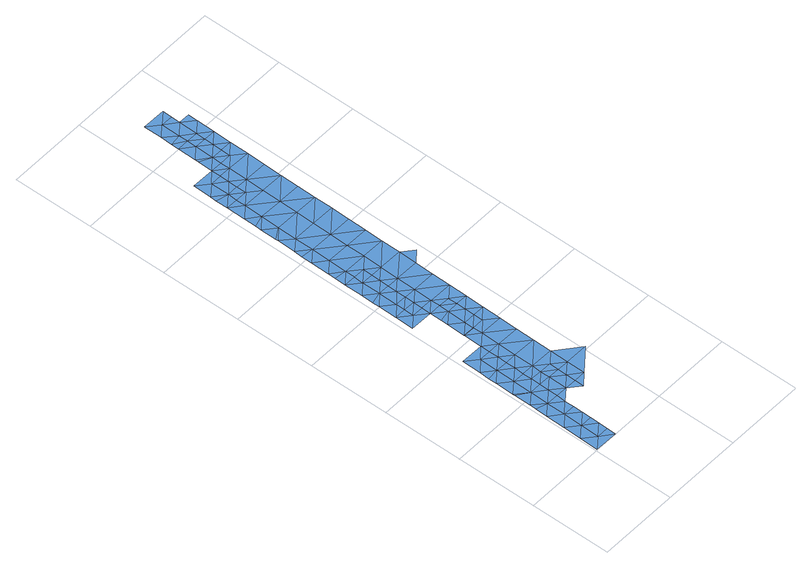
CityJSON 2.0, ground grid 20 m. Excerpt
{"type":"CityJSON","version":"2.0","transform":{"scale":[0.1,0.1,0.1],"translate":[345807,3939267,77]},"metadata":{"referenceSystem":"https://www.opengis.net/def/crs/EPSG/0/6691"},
"CityObjects":{
"waterbody1":{"type":"WaterBody","attributes":{"name":"7","class":"1140","function":"1","WaterBodyRiverFloodingRiskAttribute.description":"4","WaterBodyRiverFloodingRiskAttribute.rankOrg":"1","WaterBodyRiverFloodingRiskAttribute.adminType":"2","WaterBodyRiverFloodingRiskAttribute.scale":"L2"},"geometry":[{"type":"MultiSurface","lod":"1","boundaries":[[[0,1,2]],[[3,4,5]],[[5,4,6]],[[5,6,7]],[[8,9,10]],[[11,12,13]],[[7,14,5]],[[14,12,11]],[[15,6,9]],[[9,6,10]],[[6,16,10]],[[10,16,17]],[[17,18,10]],[[10,18,2]],[[2,18,0]],[[19,16,6]],[[5,20,3]],[[5,11,20]],[[6,4,19]],[[7,6,15]],[[14,11,5]],[[12,21,13]],[[13,22,23]],[[13,24,22]],[[11,25,20]],[[24,13,21]],[[23,11,13]],[[8,10,26]],[[26,10,2]],[[26,2,27]],[[25,11,23]],[[27,2,28]],[[28,2,1]],[[29,27,28]],[[30,28,1]],[[31,32,33]],[[34,33,35]],[[34,36,33]],[[30,35,28]],[[33,28,35]],[[32,28,33]],[[29,28,32]],[[36,31,33]]]}]},
"waterbody2":{"type":"WaterBody","attributes":{"name":"7","class":"1140","function":"1","WaterBodyRiverFloodingRiskAttribute.description":"4","WaterBodyRiverFloodingRiskAttribute.rankOrg":"2","WaterBodyRiverFloodingRiskAttribute.adminType":"2","WaterBodyRiverFloodingRiskAttribute.scale":"L2"},"geometry":[{"type":"MultiSurface","lod":"1","boundaries":[[[19,37,16]],[[19,4,37]],[[17,16,38]],[[17,39,18]],[[16,37,38]],[[39,17,38]],[[40,41,37]],[[37,41,38]],[[40,37,42]],[[43,39,38]],[[43,38,41]],[[43,44,39]]]}]},
"waterbody3":{"type":"WaterBody","attributes":{"name":"7","class":"1140","function":"1","WaterBodyRiverFloodingRiskAttribute.description":"4","WaterBodyRiverFloodingRiskAttribute.rankOrg":"3","WaterBodyRiverFloodingRiskAttribute.adminType":"2","WaterBodyRiverFloodingRiskAttribute.scale":"L2"},"geometry":[{"type":"MultiSurface","lod":"1","boundaries":[[[0,18,45]],[[1,0,45]],[[18,39,45]],[[46,1,45]],[[30,1,46]],[[35,30,46]],[[39,44,45]],[[47,34,35]],[[40,48,41]],[[40,42,48]],[[47,35,46]],[[36,34,47]],[[44,49,45]],[[50,51,36]],[[47,50,36]],[[43,52,44]],[[52,41,48]],[[43,41,52]],[[51,53,54]],[[52,49,44]],[[46,45,55]],[[53,51,50]],[[55,45,49]],[[47,46,55]],[[56,50,47]],[[48,57,52]],[[50,58,53]],[[52,57,49]],[[59,60,61]],[[62,58,50]],[[47,55,56]],[[63,64,65]],[[56,62,50]],[[66,65,64]],[[60,59,67]],[[68,66,64]],[[61,69,59]],[[70,71,67]],[[72,73,74]],[[72,68,73]],[[70,67,59]],[[68,64,73]],[[63,75,64]],[[62,76,58]],[[69,77,59]],[[78,79,71]],[[73,80,74]],[[81,76,82]],[[70,78,71]],[[81,58,76]],[[83,80,84]],[[83,74,80]],[[79,78,85]],[[86,70,59]],[[76,87,82]],[[80,88,84]],[[89,90,85]],[[88,77,91]],[[92,82,87]],[[91,84,88]],[[75,92,87]],[[73,64,93]],[[64,75,93]],[[85,78,89]],[[90,94,95]],[[59,77,86]],[[73,96,80]],[[70,97,78]],[[86,97,70]],[[95,94,98]],[[75,87,93]],[[77,88,86]],[[90,89,94]],[[99,89,78]],[[73,93,96]],[[80,100,88]],[[97,99,78]],[[101,102,103]],[[101,98,102]],[[98,94,102]],[[104,80,96]],[[105,94,89]],[[88,106,86]],[[99,107,89]],[[103,108,109]],[[108,103,102]],[[100,80,104]],[[86,106,97]],[[94,105,102]],[[110,109,108]],[[105,89,107]],[[88,100,106]],[[102,111,108]],[[104,112,100]],[[108,113,110]],[[99,97,114]],[[114,97,106]],[[111,102,105]],[[99,115,107]],[[116,113,108]],[[111,116,108]],[[117,115,99]],[[99,114,117]],[[116,118,113]],[[105,107,119]],[[118,120,121]],[[121,113,118]],[[119,107,115]],[[111,105,119]],[[119,122,111]],[[111,123,116]],[[124,120,118]],[[125,120,124]],[[126,125,124]],[[123,118,116]],[[127,126,124]],[[111,122,123]],[[128,127,124]],[[129,130,131]],[[118,123,132]],[[124,118,133]],[[130,134,135]],[[133,118,132]],[[134,130,129]],[[128,124,133]],[[134,136,135]],[[135,136,137]],[[129,138,134]],[[139,128,133]],[[140,128,139]],[[141,136,134]],[[142,140,139]],[[143,137,136]],[[134,138,141]],[[144,145,138]],[[145,142,139]],[[144,142,145]],[[146,143,136]],[[146,136,141]],[[147,141,138]],[[138,145,147]],[[148,141,147]]]}]},
"waterbody4":{"type":"WaterBody","attributes":{"name":"7","class":"1140","function":"1","WaterBodyRiverFloodingRiskAttribute.description":"4","WaterBodyRiverFloodingRiskAttribute.rankOrg":"1","WaterBodyRiverFloodingRiskAttribute.adminType":"2","WaterBodyRiverFloodingRiskAttribute.scale":"L2"},"geometry":[{"type":"MultiSurface","lod":"1","boundaries":[[[149,150,151]],[[152,149,151]],[[151,66,68]],[[68,152,151]],[[150,65,151]],[[66,151,65]]]}]},
"waterbody5":{"type":"WaterBody","attributes":{"name":"7","class":"1140","function":"1","WaterBodyRiverFloodingRiskAttribute.description":"4","WaterBodyRiverFloodingRiskAttribute.rankOrg":"2","WaterBodyRiverFloodingRiskAttribute.adminType":"2","WaterBodyRiverFloodingRiskAttribute.scale":"L2"},"geometry":[{"type":"MultiSurface","lod":"1","boundaries":[[[153,154,155]],[[77,69,156]],[[91,77,156]],[[153,149,157]],[[158,156,61]],[[155,154,158]],[[84,91,156]],[[74,154,157]],[[83,154,74]],[[154,153,157]],[[154,156,158]],[[154,84,156]],[[152,68,72]],[[83,84,154]],[[149,152,157]],[[152,72,157]],[[72,74,157]],[[69,61,156]]]}]},
"waterbody6":{"type":"WaterBody","attributes":{"name":"7","class":"1140","function":"1","WaterBodyRiverFloodingRiskAttribute.description":"4","WaterBodyRiverFloodingRiskAttribute.rankOrg":"2","WaterBodyRiverFloodingRiskAttribute.adminType":"2","WaterBodyRiverFloodingRiskAttribute.scale":"L2"},"geometry":[{"type":"MultiSurface","lod":"1","boundaries":[[[81,82,159]],[[160,161,162]],[[82,160,159]],[[63,92,75]],[[159,160,162]],[[92,63,160]],[[92,160,82]],[[160,63,65]],[[65,161,160]],[[58,81,53]],[[53,81,159]],[[159,162,54]],[[54,53,159]]]}]},
"waterbody7":{"type":"WaterBody","attributes":{"name":"7","class":"1140","function":"1","WaterBodyRiverFloodingRiskAttribute.description":"4","WaterBodyRiverFloodingRiskAttribute.rankOrg":"2","WaterBodyRiverFloodingRiskAttribute.adminType":"2","WaterBodyRiverFloodingRiskAttribute.scale":"L2"},"geometry":[{"type":"MultiSurface","lod":"1","boundaries":[[[113,121,163]],[[109,110,163]],[[125,126,164]],[[165,164,126]],[[166,164,165]],[[163,164,166]],[[120,164,163]],[[167,163,166]],[[109,163,167]],[[110,113,163]],[[125,164,120]],[[121,120,163]]]}]},
"waterbody8":{"type":"WaterBody","attributes":{"name":"7","class":"1140","function":"1","WaterBodyRiverFloodingRiskAttribute.description":"4","WaterBodyRiverFloodingRiskAttribute.rankOrg":"2","WaterBodyRiverFloodingRiskAttribute.adminType":"2","WaterBodyRiverFloodingRiskAttribute.scale":"L2"},"geometry":[{"type":"MultiSurface","lod":"1","boundaries":[[[126,127,168]],[[140,142,168]],[[169,168,142]],[[170,168,169]],[[171,168,170]],[[126,168,171]],[[127,128,168]],[[140,168,128]],[[144,129,169]],[[129,144,138]],[[129,131,169]],[[169,131,170]],[[144,169,142]]]}]}
},
"vertices":[
[66,255,7],[67,278,7],[38,255,7],[64,116,7],[64,139,7],[36,117,7],[36,163,7],[8,140,7],[9,228,7],[9,187,7],[37,209,7],[35,70,7],[6,48,7],[34,24,7],[7,94,7],[8,171,7],[65,186,7],[66,209,7],[66,232,7],[65,162,7],[64,93,7],[5,2,7],[62,24,7],[63,47,7],[62,1,7],[63,70,7],[9,233,7],[10,279,7],[39,302,7],[10,299,7],[67,301,7],[12,371,7],[11,325,7],[40,348,7],[68,347,7],[68,324,7],[68,370,7],
[93,162,7],[94,208,7],[94,231,7],[121,161,7],[122,185,7],[121,138,7],[122,208,7],[123,231,7],
[95,254,7],[95,301,7],[96,347,7],[150,161,7],[151,253,7],[97,393,7],[69,416,7],[151,207,7],[97,416,7],[69,417,7],[152,300,7],[153,346,7],[207,206,7],[126,416,7],[46,718,7],[18,722,7],[17,695,7],[154,392,7],[99,509,7],[99,532,7],[71,509,7],[71,532,7],[18,741,7],[72,555,7],[46,694,7],[47,764,7],[19,787,7],[72,578,7],[100,578,7],[72,602,7],[127,508,7],[154,438,7],[74,694,7],[48,810,7],[19,813,7],[101,624,7],[126,439,7],[127,462,7],[73,625,7],[73,648,7],[20,834,7],[103,717,7],[155,484,7],[102,670,7],[48,856,7],[21,880,7],[74,671,7],[127,485,7],[156,531,7],[49,902,7],[21,886,7],[157,577,7],[103,763,7],[21,926,7],[104,809,7],[159,669,7],[22,942,7],[50,949,7],[22,972,7],[158,623,7],[106,901,7],[159,716,7],[105,855,7],[51,995,7],[23,1018,7],[51,1018,7],[107,948,7],[186,646,7],[80,1017,7],[160,762,7],[162,854,7],[107,994,7],[161,808,7],[108,1040,7],[162,900,7],[80,1064,7],[80,1041,7],[163,947,7],[164,993,7],[109,1086,7],[81,1087,7],[81,1110,7],[109,1109,7],[138,1109,7],[111,1202,7],[83,1221,7],[83,1202,7],[165,1039,7],[166,1085,7],[111,1225,7],[84,1249,7],[112,1271,7],[84,1295,7],[139,1201,7],[166,1132,7],[138,1132,7],[140,1248,7],[139,1155,7],[141,1294,7],[139,1178,7],[167,1178,7],[141,1271,7],[168,1224,7],[168,1247,7],
[15,556,7],[14,510,7],[43,533,7],[43,556,7],
[16,602,7],[44,625,7],[16,619,7],[45,671,7],[44,579,7],[17,649,7],
[98,439,7],[99,485,7],[70,479,7],[70,463,7],
[52,1041,7],[52,1087,7],[25,1111,7],[24,1065,7],[23,1049,7],
[110,1133,7],[111,1179,7],[82,1156,7],[82,1147,7]
]}
